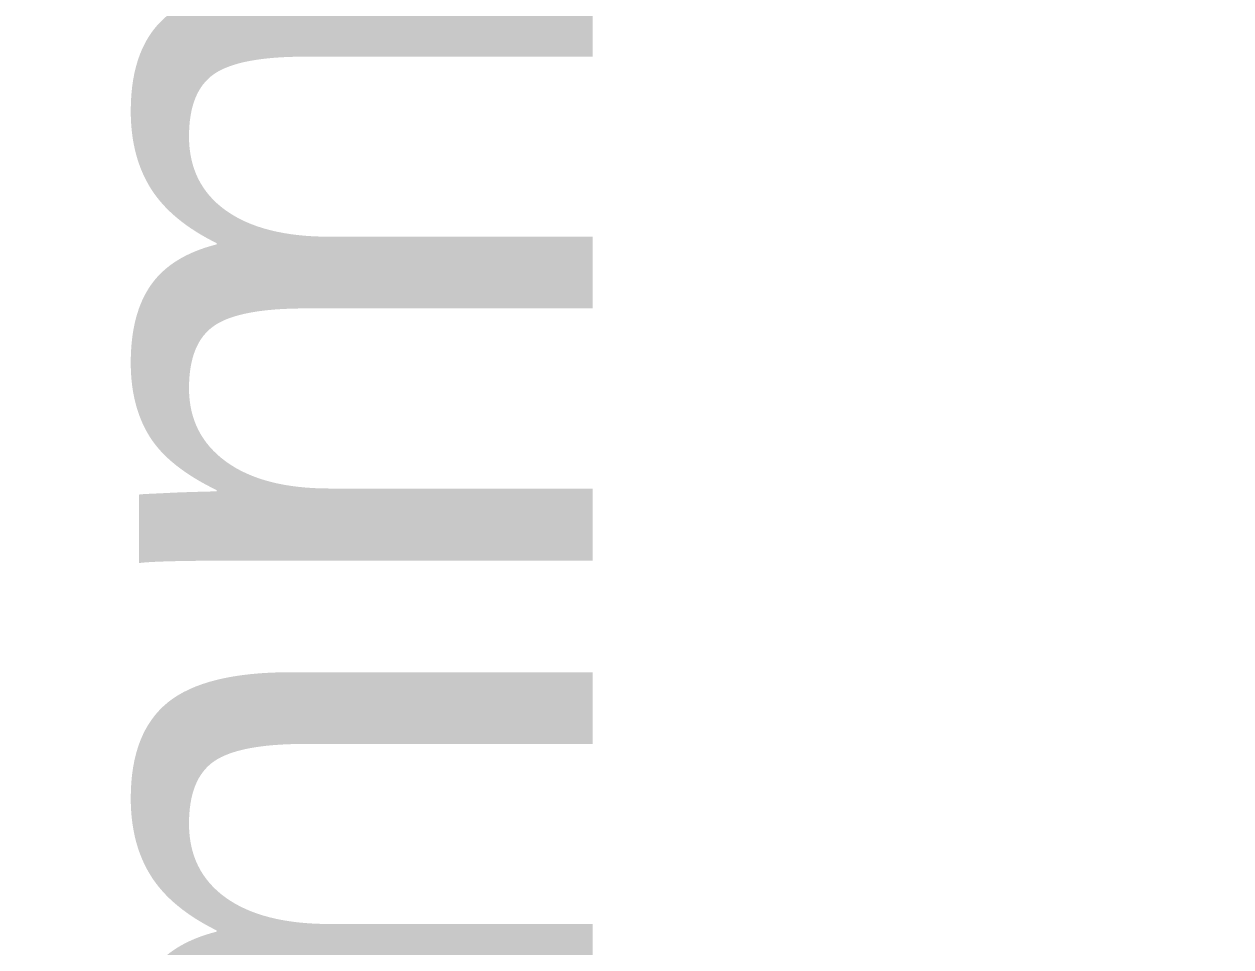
# Model space of a CAD drawing. Header units: millimetres. Extents: x -25371 to 2282244, y -90657 to 147824.
# Drawn here: x 1654925.7 to 1655130, y 2154.8 to 2311 of the extents above; entities that cross this region are included whole.
import ezdxf
from ezdxf.xclip import XClip

# ---------------------------------------------------------------- set-up
doc = ezdxf.new("R2010")
doc.units = ezdxf.units.MM
doc.header["$XCLIPFRAME"] = 0
doc.set_wipeout_variables(frame=1)
doc.layers.add('000 - ESTIMATE_ASPG_TEXT_COLOR_1', color=7, linetype='Continuous')
doc.layers.add('000 - ESTIMATE_ASPG_WIPEOUT_', color=7, linetype='Continuous')
doc.layers.add('A-GLAZ-CURT', color=7, linetype='Continuous', lineweight=35)
doc.layers.add('P-PIPE', color=7, linetype='Continuous', lineweight=35)
doc.styles.add('_Arial', font='arial.ttf')

# ---------------------------------------------------------------- blocks, each defined once
blk = doc.blocks.new('DPA_CP_Entrance Canopy Lower - Depth 4200-5686501-VS01 - ELEVATION 1')
at = {"layer": 'A-GLAZ-CURT', "color": 7}
for p, q in [((33367.75, 106800), (33367.75, 106950)), ((33367.75, 106950), (33367.75, 106800)), ((33132.77, 106800), (33367.75, 106800)), ((33367.75, 106800), (33132.77, 106800)), ((33372.75, 106795), (33127.77, 106795)), ((33127.77, 106795), (33372.75, 106795))]:
    blk.add_line(p, q, dxfattribs=at)
at = {"layer": 'A-GLAZ-CURT', "color": 7, "lineweight": 9}
for p, q in [((33235.21, 106867.12), (33215.88, 106800)), ((33235.21, 106867.12), (33265.31, 106867.12)), ((33265.31, 106867.12), (33284.64, 106800)), ((33284.64, 106800), (33215.88, 106800)), ((33222.76, 106741.02), (33222.76, 106796.02)), ((33277.76, 106796.02), (33277.76, 106741.02)), ((33427.75, 106745), (30857.75, 106745)), ((33277.76, 106741.02), (33222.76, 106741.02))]:
    blk.add_line(p, q, dxfattribs=at)
for radius in [68.5, 13.5]:
    blk.add_arc((33209.26, 106741.02), radius, 270, 0, dxfattribs=at)
blk = doc.blocks.new('DPA_CP_Entrance Canopy Lower - Depth 4200-V89-VS01 - ELEVATION 1')
at = {"layer": 'A-GLAZ-CURT', "color": 7}
for p, q in [((33367.75, 106800), (33367.75, 106950)), ((33367.75, 106950), (33367.75, 106800)), ((33132.77, 106800), (33367.75, 106800)), ((33367.75, 106800), (33132.77, 106800)), ((33372.75, 106795), (33127.77, 106795)), ((33127.77, 106795), (33372.75, 106795))]:
    blk.add_line(p, q, dxfattribs=at)
at = {"layer": 'A-GLAZ-CURT', "color": 7, "lineweight": 9}
for p, q in [((33235.21, 106867.12), (33215.88, 106800)), ((33235.21, 106867.12), (33265.31, 106867.12)), ((33265.31, 106867.12), (33284.64, 106800)), ((33284.64, 106800), (33215.88, 106800)), ((33222.76, 106741.02), (33222.76, 106795)), ((33277.76, 106795), (33277.76, 106741.02)), ((33427.75, 106745), (30857.75, 106745)), ((33277.76, 106741.02), (33222.76, 106741.02))]:
    blk.add_line(p, q, dxfattribs=at)
for radius in [68.5, 13.5]:
    blk.add_arc((33209.26, 106741.02), radius, 270, 0, dxfattribs=at)
blk = doc.blocks.new('DPA_CP_Entrance Canopy Lower - Depth 4200-V90-VS01 - ELEVATION 1')
at = {"layer": 'A-GLAZ-CURT', "color": 7}
for p, q in [((33367.75, 106800), (33367.75, 106950)), ((33367.75, 106950), (33367.75, 106800)), ((33132.77, 106800), (33367.75, 106800)), ((33367.75, 106800), (33132.77, 106800)), ((33372.75, 106795), (33127.77, 106795)), ((33127.77, 106795), (33372.75, 106795))]:
    blk.add_line(p, q, dxfattribs=at)
at = {"layer": 'A-GLAZ-CURT', "color": 7, "lineweight": 9}
for p, q in [((33235.21, 106867.12), (33215.88, 106800)), ((33235.21, 106867.12), (33265.31, 106867.12)), ((33265.31, 106867.12), (33284.64, 106800)), ((33284.64, 106800), (33215.88, 106800)), ((33222.76, 106741.02), (33222.76, 106795)), ((33277.76, 106795), (33277.76, 106741.02)), ((33427.75, 106745), (30857.75, 106745)), ((33277.76, 106741.02), (33222.76, 106741.02))]:
    blk.add_line(p, q, dxfattribs=at)
for radius in [68.5, 13.5]:
    blk.add_arc((33209.26, 106741.02), radius, 270, 0, dxfattribs=at)
blk = doc.blocks.new('DPA_CP_Entrance Canopy Lower - Depth 4200-V91-VS01 - ELEVATION 1')
at = {"layer": 'A-GLAZ-CURT', "color": 7}
for p, q in [((33367.75, 106800), (33367.75, 106950)), ((33367.75, 106950), (33367.75, 106800)), ((33132.77, 106800), (33367.75, 106800)), ((33367.75, 106800), (33132.77, 106800)), ((33372.75, 106795), (33127.77, 106795)), ((33127.77, 106795), (33372.75, 106795))]:
    blk.add_line(p, q, dxfattribs=at)
at = {"layer": 'A-GLAZ-CURT', "color": 7, "lineweight": 9}
for p, q in [((33235.21, 106867.12), (33215.88, 106800)), ((33235.21, 106867.12), (33265.31, 106867.12)), ((33265.31, 106867.12), (33284.64, 106800)), ((33284.64, 106800), (33215.88, 106800)), ((33222.76, 106741.02), (33222.76, 106795)), ((33277.76, 106795), (33277.76, 106741.02)), ((33427.75, 106745), (30857.75, 106745)), ((33277.76, 106741.02), (33222.76, 106741.02))]:
    blk.add_line(p, q, dxfattribs=at)
for radius in [68.5, 13.5]:
    blk.add_arc((33209.26, 106741.02), radius, 270, 0, dxfattribs=at)
blk = doc.blocks.new('DPA_CP_Entrance Canopy Lower - Depth 4200-5686556-VS01 - ELEVATION 1')
at = {"layer": 'A-GLAZ-CURT', "color": 7}
for p, q in [((33367.75, 106950), (33367.75, 106800)), ((33367.75, 106858.09), (33367.75, 106881.29)), ((33367.75, 106800), (33367.75, 106812.87)), ((33132.77, 106800), (33204.37, 106800)), ((33367.75, 106800), (33132.77, 106800)), ((33337.42, 106800), (33367.75, 106800)), ((33204.37, 106795), (33127.77, 106795)), ((33127.77, 106795), (33372.75, 106795)), ((33372.75, 106795), (33337.42, 106795))]:
    blk.add_line(p, q, dxfattribs=at)
at = {"layer": 'A-GLAZ-CURT', "color": 7, "lineweight": 9}
for p, q in [((33235.21, 106867.12), (33215.88, 106800)), ((33235.21, 106867.12), (33265.31, 106867.12)), ((33265.31, 106867.12), (33284.64, 106800)), ((33284.64, 106800), (33215.88, 106800)), ((33222.76, 106741.02), (33222.76, 106795)), ((33277.76, 106795), (33277.76, 106741.02)), ((33427.75, 106745), (30857.75, 106745)), ((33277.76, 106741.02), (33222.76, 106741.02))]:
    blk.add_line(p, q, dxfattribs=at)
for radius in [68.5, 13.5]:
    blk.add_arc((33209.26, 106741.02), radius, 270, 0, dxfattribs=at)
blk = doc.blocks.new('ø100 RD_ - ø100 RD_-4180713-VS01 - ELEVATION 1')
at = {"layer": 'P-PIPE', "color": 7}
for p, q in [((33150.02, 106894.96), (33182.77, 106876.05)), ((33359.02, 106876.05), (33367.75, 106881.09)), ((33182.77, 106876.05), (33182.77, 106858.09)), ((33270.9, 106876.05), (33182.77, 106876.05)), ((33183.86, 106876.05), (33270.9, 106876.05)), ((33270.9, 106876.05), (33357.94, 106876.05)), ((33359.02, 106876.05), (33270.9, 106876.05)), ((33359.02, 106858.09), (33359.02, 106876.05)), ((33270.9, 106858.09), (33182.78, 106858.09)), ((33182.78, 106858.09), (33270.9, 106858.09)), ((33270.9, 106858.09), (33367.75, 106858.09)), ((33367.75, 106858.09), (33270.9, 106858.09)), ((33270.9, 106858.09), (33270.9, 106858.09)), ((33270.9, 106858.09), (33270.9, 106858.09)), ((33270.9, 106853.02), (33134.17, 106853.02)), ((33134.17, 106853.02), (33270.9, 106853.02)), ((33270.9, 106853.02), (33367.91, 106853.02)), ((33367.9, 106853.02), (33270.9, 106853.02)), ((33170.68, 106837.95), (33170.68, 106821.83)), ((33270.9, 106837.95), (33368.8, 106837.95)), ((33368.8, 106837.95), (33270.9, 106837.95)), ((33270.9, 106837.95), (33270.9, 106837.95)), ((33270.9, 106837.95), (33366.94, 106837.95)), ((33366.94, 106837.95), (33270.9, 106837.95)), ((33270.9, 106837.95), (33270.9, 106837.95)), ((33204.37, 106805.71), (33204.37, 106800)), ((33270.9, 106805.71), (33270.9, 106805.71)), ((33270.9, 106805.71), (33270.9, 106805.71)), ((33337.42, 106800), (33337.42, 106805.71)), ((33204.37, 106795), (33204.37, 106773.48)), ((33337.42, 106773.48), (33337.42, 106795)), ((33270.9, 106773.48), (33270.9, 106773.48)), ((33270.9, 106773.48), (33270.9, 106773.48))]:
    blk.add_line(p, q, dxfattribs=at)
at = {"layer": 'P-PIPE', "color": 7, "flags": 128}
for points in [[(33186.8, 106805.71), (33186.16, 106805.72), (33185.51, 106805.76), (33184.87, 106805.83), (33184.23, 106805.92), (33183.6, 106806.03), (33182.97, 106806.17), (33182.35, 106806.34), (33181.73, 106806.53), (33181.12, 106806.74), (33180.53, 106806.98), (33179.94, 106807.25), (33179.36, 106807.53), (33178.79, 106807.84), (33178.24, 106808.17), (33177.7, 106808.53), (33177.18, 106808.9), (33176.67, 106809.3), (33176.17, 106809.71), (33175.7, 106810.15), (33175.24, 106810.6), (33174.8, 106811.07), (33174.38, 106811.56), (33173.98, 106812.07), (33173.6, 106812.59), (33173.24, 106813.12), (33172.9, 106813.67), (33172.59, 106814.23), (33172.29, 106814.81), (33172.03, 106815.39), (33171.78, 106815.99), (33171.56, 106816.59), (33171.36, 106817.21), (33171.19, 106817.83), (33171.04, 106818.46), (33170.92, 106819.09), (33170.82, 106819.73), (33170.75, 106820.37), (33170.71, 106821.01), (33170.69, 106821.66), (33170.68, 106821.83)], [(33367.92, 106812.2), (33367.53, 106811.69), (33367.11, 106811.2), (33366.68, 106810.73), (33366.22, 106810.27), (33365.75, 106809.83), (33365.26, 106809.41), (33364.76, 106809.01), (33364.24, 106808.63), (33363.7, 106808.27), (33363.15, 106807.93), (33362.59, 106807.61), (33362.01, 106807.32), (33361.43, 106807.05), (33360.83, 106806.81), (33360.23, 106806.59), (33359.61, 106806.39), (33358.99, 106806.22), (33358.36, 106806.07), (33357.73, 106805.95), (33357.09, 106805.85), (33356.45, 106805.78), (33355.81, 106805.73), (33355.17, 106805.71), (33354.99, 106805.71)], [(33270.9, 106805.71), (33267.53, 106805.71), (33264.18, 106805.71), (33260.83, 106805.71), (33257.5, 106805.71), (33254.19, 106805.71), (33250.91, 106805.71), (33247.66, 106805.71), (33244.44, 106805.71), (33241.27, 106805.71), (33238.15, 106805.71), (33235.08, 106805.71), (33232.06, 106805.71), (33229.11, 106805.71), (33226.23, 106805.71), (33223.41, 106805.71), (33220.68, 106805.71), (33218.02, 106805.71), (33215.45, 106805.71), (33212.96, 106805.71), (33210.57, 106805.71), (33208.28, 106805.71), (33206.08, 106805.71), (33203.99, 106805.71), (33202.01, 106805.71), (33200.13, 106805.71), (33198.37, 106805.71), (33196.73, 106805.71), (33195.2, 106805.71), (33193.8, 106805.71), (33192.52, 106805.71), (33191.36, 106805.71), (33190.33, 106805.71), (33189.43, 106805.71), (33188.66, 106805.71), (33188.03, 106805.71), (33187.52, 106805.71), (33187.15, 106805.71), (33186.91, 106805.71), (33186.81, 106805.71), (33186.8, 106805.71)], [(33186.8, 106805.71), (33186.87, 106805.71), (33187.07, 106805.71), (33187.41, 106805.71), (33187.88, 106805.71), (33188.48, 106805.71), (33189.21, 106805.71), (33190.08, 106805.71), (33191.07, 106805.71), (33192.19, 106805.71), (33193.44, 106805.71), (33194.81, 106805.71), (33196.31, 106805.71), (33197.92, 106805.71), (33199.65, 106805.71), (33201.49, 106805.71), (33203.45, 106805.71), (33205.51, 106805.71), (33207.67, 106805.71), (33209.94, 106805.71), (33212.31, 106805.71), (33214.77, 106805.71), (33217.32, 106805.71), (33219.95, 106805.71), (33222.67, 106805.71), (33225.46, 106805.71), (33228.33, 106805.71), (33231.26, 106805.71), (33234.26, 106805.71), (33237.31, 106805.71), (33240.42, 106805.71), (33243.58, 106805.71), (33246.79, 106805.71), (33250.03, 106805.71), (33253.3, 106805.71), (33256.6, 106805.71), (33259.93, 106805.71), (33263.27, 106805.71), (33266.63, 106805.71), (33269.99, 106805.71), (33270.9, 106805.71)], [(33270.9, 106805.71), (33274.26, 106805.71), (33277.62, 106805.71), (33280.96, 106805.71), (33284.3, 106805.71), (33287.6, 106805.71), (33290.89, 106805.71), (33294.14, 106805.71), (33297.35, 106805.71), (33300.52, 106805.71), (33303.65, 106805.71), (33306.72, 106805.71), (33309.73, 106805.71), (33312.68, 106805.71), (33315.57, 106805.71), (33318.38, 106805.71), (33321.12, 106805.71), (33323.78, 106805.71), (33326.35, 106805.71), (33328.83, 106805.71), (33331.22, 106805.71), (33333.52, 106805.71), (33335.71, 106805.71), (33337.8, 106805.71), (33339.79, 106805.71), (33341.66, 106805.71), (33343.42, 106805.71), (33345.07, 106805.71), (33346.59, 106805.71), (33348, 106805.71), (33349.28, 106805.71), (33350.43, 106805.71), (33351.46, 106805.71), (33352.36, 106805.71), (33353.13, 106805.71), (33353.77, 106805.71), (33354.27, 106805.71), (33354.65, 106805.71), (33354.88, 106805.71), (33354.99, 106805.71), (33354.99, 106805.71)], [(33281.87, 106805.71), (33278.52, 106805.71), (33275.17, 106805.71), (33271.81, 106805.71)], [(33354.99, 106805.71), (33354.93, 106805.71), (33354.72, 106805.71), (33354.39, 106805.71), (33353.92, 106805.71), (33353.32, 106805.71), (33352.58, 106805.71), (33351.72, 106805.71), (33350.72, 106805.71), (33349.6, 106805.71), (33348.35, 106805.71), (33346.98, 106805.71), (33345.49, 106805.71), (33343.88, 106805.71), (33342.15, 106805.71), (33340.3, 106805.71), (33338.35, 106805.71), (33336.29, 106805.71), (33334.12, 106805.71), (33331.85, 106805.71), (33329.49, 106805.71), (33327.03, 106805.71), (33324.48, 106805.71), (33321.84, 106805.71), (33319.13, 106805.71), (33316.33, 106805.71), (33313.47, 106805.71), (33310.53, 106805.71), (33307.54, 106805.71), (33304.48, 106805.71), (33301.37, 106805.71), (33298.21, 106805.71), (33295.01, 106805.71), (33291.77, 106805.71), (33288.49, 106805.71), (33285.19, 106805.71), (33281.92, 106805.71)]]:
    blk.add_lwpolyline(points, dxfattribs=at)
blk = doc.blocks.new('C-1-VS01_REV00_20260615-155217_ELEVATION_1_EX')
at = {"layer": 'A-GLAZ-CURT', "color": 7}
for name in ['DPA_CP_Entrance Canopy Lower - Depth 4200-5686501-VS01 - ELEVATION 1', 'DPA_CP_Entrance Canopy Lower - Depth 4200-V89-VS01 - ELEVATION 1', 'DPA_CP_Entrance Canopy Lower - Depth 4200-V89-VS01 - ELEVATION 1', 'DPA_CP_Entrance Canopy Lower - Depth 4200-V90-VS01 - ELEVATION 1', 'DPA_CP_Entrance Canopy Lower - Depth 4200-V91-VS01 - ELEVATION 1', 'DPA_CP_Entrance Canopy Lower - Depth 4200-V91-VS01 - ELEVATION 1', 'DPA_CP_Entrance Canopy Lower - Depth 4200-5686556-VS01 - ELEVATION 1']:
    blk.add_blockref(name, (-23858.22, 0), dxfattribs=at)
at = {"layer": 'P-PIPE', "color": 7}
blk.add_blockref('ø100 RD_ - ø100 RD_-4180713-VS01 - ELEVATION 1', (-23858.22, 0), dxfattribs=at)
blk = doc.blocks.new('A$Cd3cf6656')
at = {"color": 7}
blk.add_wipeout([(-964.67, -457.38), (1855.65, -457.38), (1855.65, 457.38), (-964.67, 457.38)], dxfattribs=at).dxf.layer = '000 - ESTIMATE_ASPG_WIPEOUT_'
at = {"layer": '000 - ESTIMATE_ASPG_TEXT_COLOR_1', "color": 7, "style": '_Arial'}
for tag, p in [('LV_TYPE_VAL', (138.05, 356.5)), ('LV_SIN-H_VAL', (138.05, 206.5)), ('LV_DOU-H_VAL', (138.05, 56.5)), ('V-TRIM_VAL', (138.05, -93.5)), ('FRAME_VAL', (138.05, -243.5)), ('FRAME_SET', (138.05, -393.5))]:
    blk.add_attdef(tag, p, '', height=100, dxfattribs=at)

msp = doc.modelspace()

# ---------------------------------------------------------------- block references
at = {"color": 7}
ref = msp.add_blockref('C-1-VS01_REV00_20260615-155217_ELEVATION_1_EX', (1645617.451, -104572.744), dxfattribs=at)
XClip(ref).set_block_clipping_path([(-6272.2217516778, 96602.3760666824), (23581.2110439332, 113561.2238857835)])

# ---------------------------------------------------------------- next in the draw order: block references
ref = msp.add_blockref('A$Cd3cf6656', (1654778.451, 527.256), dxfattribs=dict(at, rotation=90))
ref.add_attrib('FRAME_VAL', '1122.00mm. x 1500.00mm.', (1655021.953, 665.31), dxfattribs={"layer": '000 - ESTIMATE_ASPG_TEXT_COLOR_1', "color": 7, "height": 100, "rotation": 90, "style": '_Arial'})

doc.saveas('drawing.dxf')
